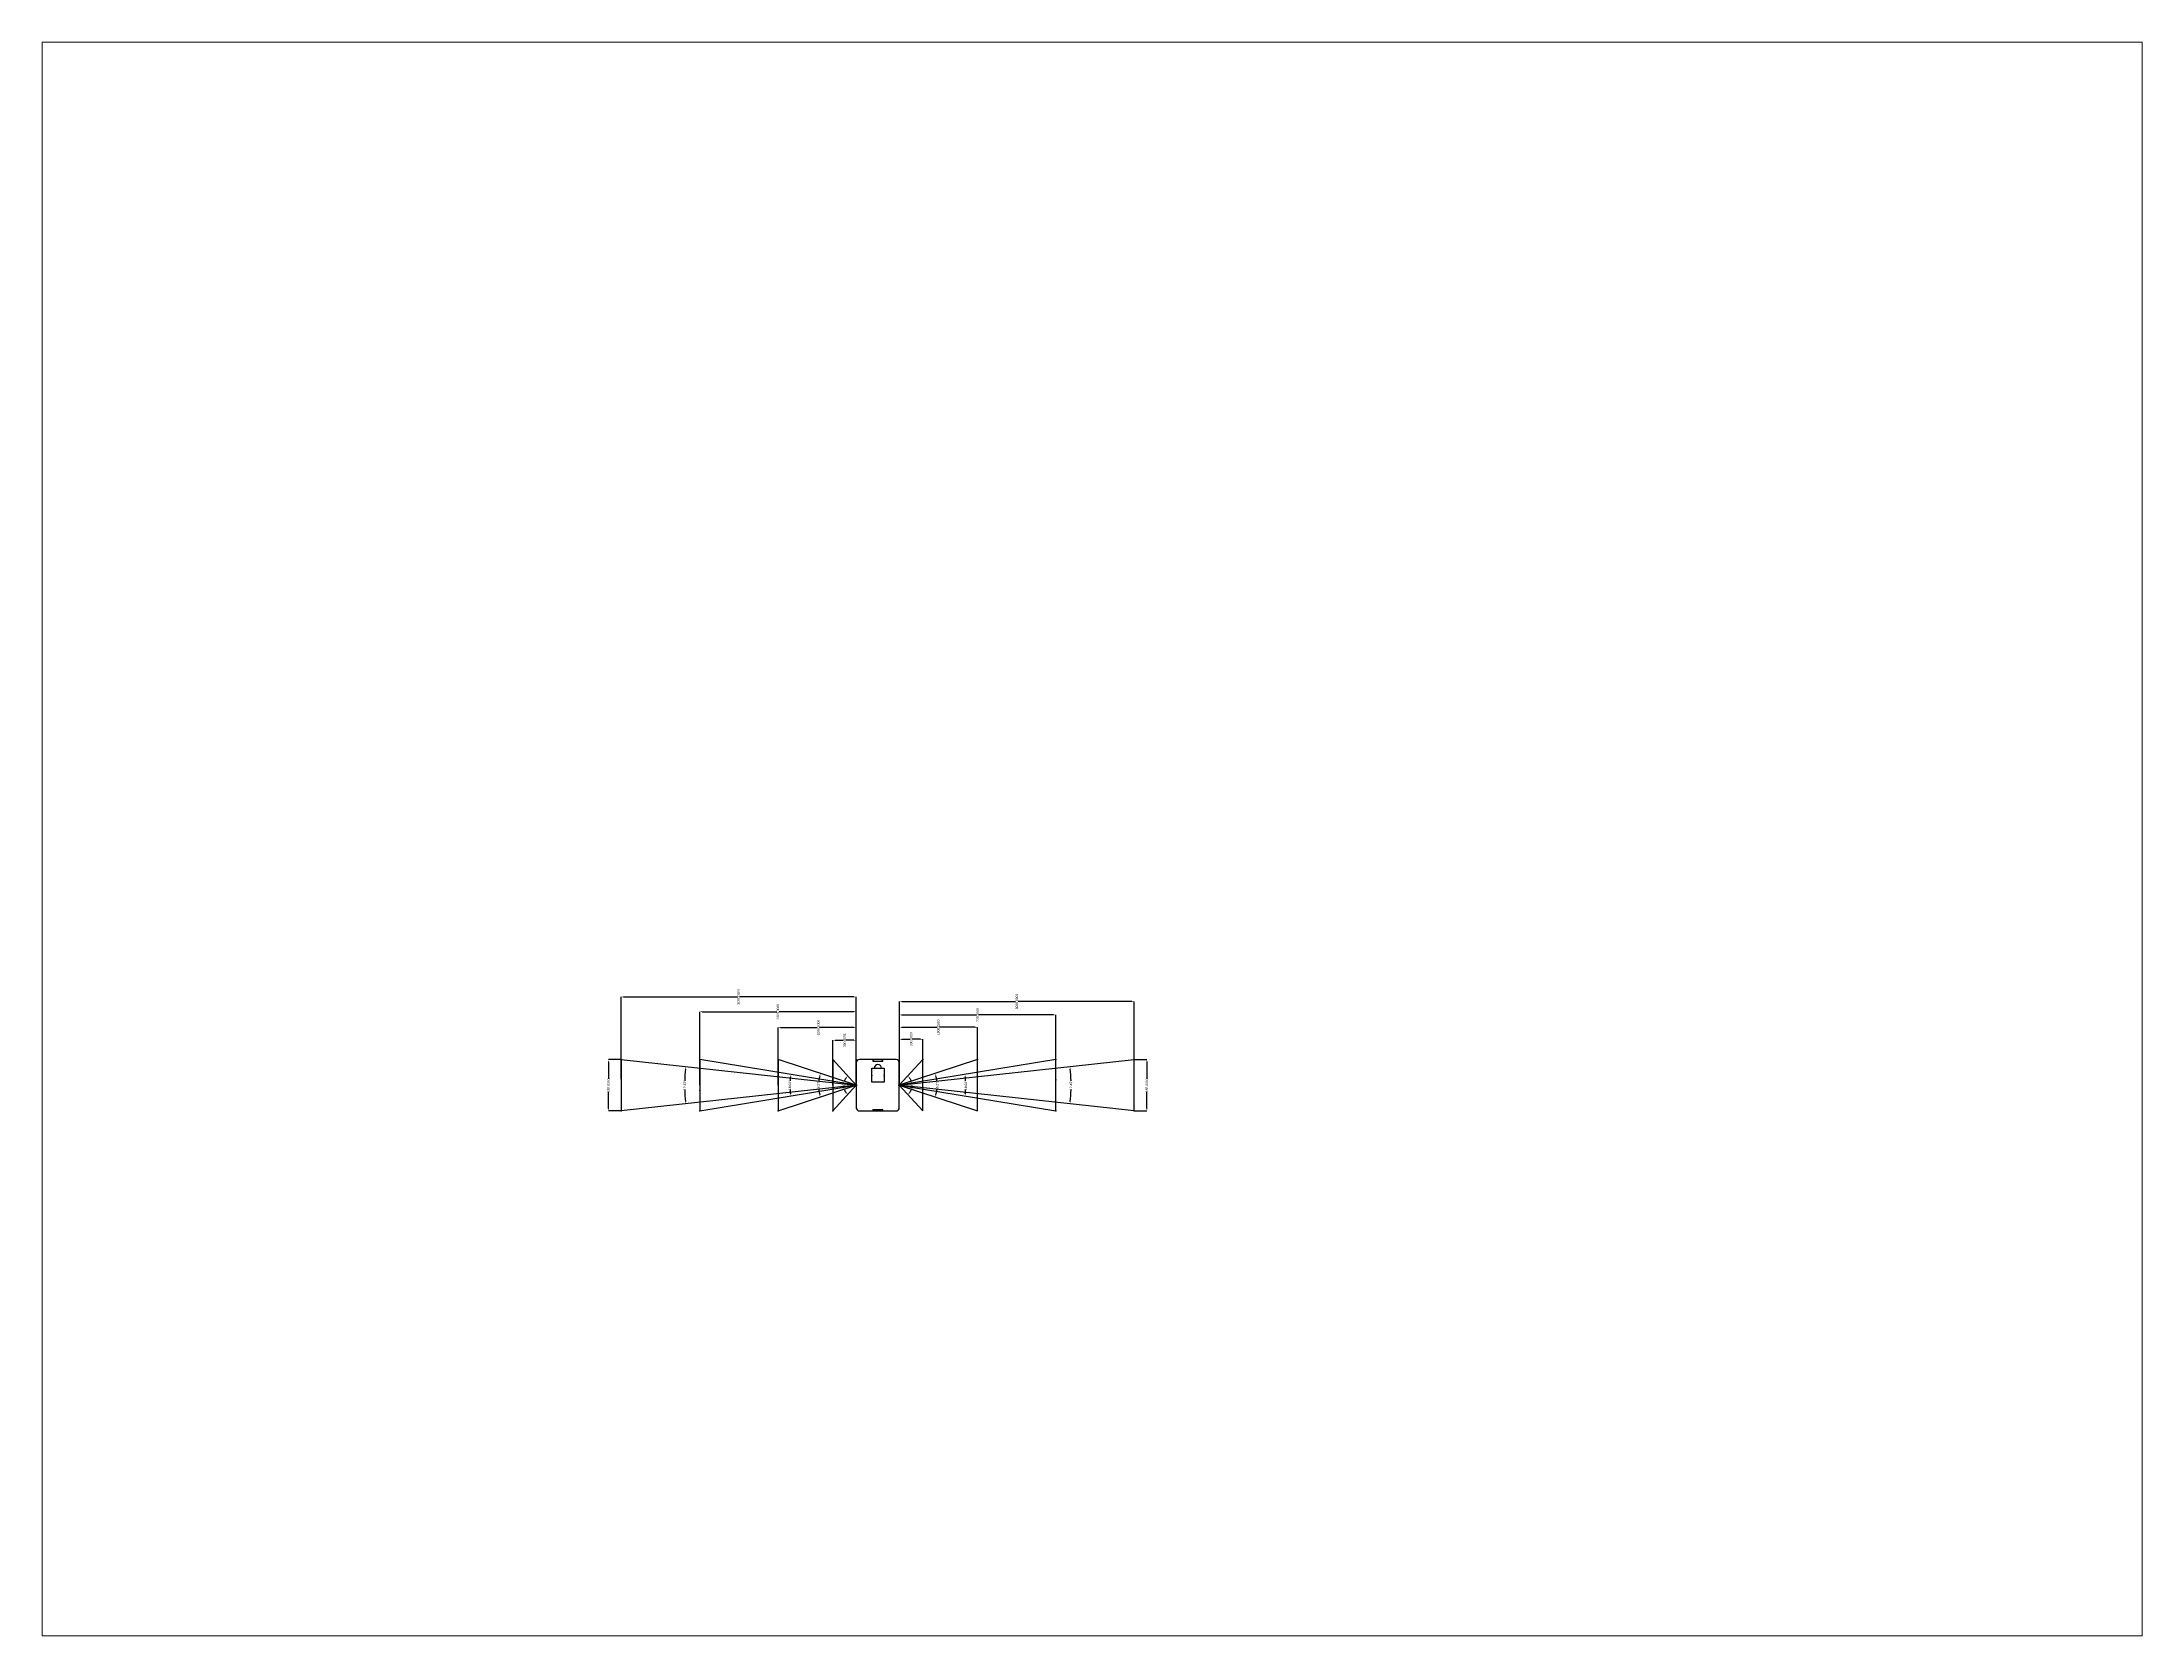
# Paper-space layout 'Layout1' of a CAD drawing. Header units: millimetres. Extents: x 26 to 231, y 20 to 176.
# The model-space entities are those that its viewports show. They can reach past a viewport. Long polylines and large blocks are cut down to what shows.
import ezdxf

# ---------------------------------------------------------------- set-up
doc = ezdxf.new("R2010")
doc.units = ezdxf.units.MM
doc.styles.get("Standard").update_dxf_attribs({"font": 'arial.ttf'})
doc.dimstyles.new('Angulo_2dec', dxfattribs={"dimtxt": 30, "dimasz": 30, "dimexe": 0.18, "dimexo": 0.0625, "dimgap": 0.09, "dimtad": 0, "dimtih": 1, "dimtoh": 1, "dimdec": 4, "dimzin": 0, "dimdsep": 46, "dimtxsty": 'Standard', "dimcen": 0.09, "dimazin": 0, "dimtfac": 1, "dimtdec": 4, "dimtofl": 0, "dimtmove": 0, "dimatfit": 3, "dimfxl": 1, "dimtolj": 1, "dimtzin": 0, "dimarcsym": 0})

# ---------------------------------------------------------------- blocks, each defined once
blk = doc.blocks.new('*D1')
at = {"color": 0, "lineweight": -2, "transparency": 16777216}
for start, end in [(91.4951, 95.4414), (84.5586, 88.5049)]:
    blk.add_arc((2853, 2089), 2194, start, end, dxfattribs=at)
at = {"color": 0, "transparency": 16777216}
for points in [[(2646, 4268), (2645, 4278), (2616, 4270)], [(3062, 4278), (3061, 4268), (3091, 4270)]]:
    blk.add_solid(points, dxfattribs=at)
at = {"layer": 'Defpoints', "color": 0, "transparency": 16777216}
for p in [(2526, 5092), (3181, 5092), (2933, 4282), (2853, 2089), (2853, 2089)]:
    blk.add_point(p, dxfattribs=at)
at = {"color": 0, "transparency": 16777216, "insert": (2853, 4283), "char_height": 30, "attachment_point": 5}
blk.add_mtext('\\A1;12.45°', dxfattribs=at)
blk = doc.blocks.new('*D2')
at = {"color": 0, "lineweight": -2, "transparency": 16777216}
for start, end in [(93.8641, 97.2748), (82.7252, 86.1359)]:
    blk.add_arc((2853, 2089), 849, start, end, dxfattribs=at)
at = {"color": 0, "transparency": 16777216}
for points in [[(2747, 2927), (2745, 2937), (2716, 2928)], [(2962, 2937), (2960, 2927), (2991, 2928)]]:
    blk.add_solid(points, dxfattribs=at)
at = {"layer": 'Defpoints', "color": 0, "transparency": 16777216}
for p in [(2526, 4090), (3181, 4090), (2899, 2937), (2853, 2089), (2853, 2089)]:
    blk.add_point(p, dxfattribs=at)
at = {"color": 0, "transparency": 16777216, "insert": (2853, 2939), "char_height": 30, "attachment_point": 5}
blk.add_mtext('\\A1;18.60°', dxfattribs=at)
blk = doc.blocks.new('*D3')
at = {"color": 0, "lineweight": -2, "transparency": 16777216}
for p, q in [((2930, 5094), (3982, 5094)), ((3982, 5064), (3982, 3608)), ((3982, 2119), (3982, 3578)), ((2930, 2089), (3982, 2089))]:
    blk.add_line(p, q, dxfattribs=at)
at = {"color": 0, "transparency": 16777216}
for points in [[(3977, 5064), (3987, 5064), (3982, 5094)], [(3977, 2119), (3987, 2119), (3982, 2089)]]:
    blk.add_solid(points, dxfattribs=at)
at = {"layer": 'Defpoints', "color": 0, "transparency": 16777216}
for p in [(2930, 5094), (2930, 2089), (3982, 2089)]:
    blk.add_point(p, dxfattribs=at)
at = {"color": 0, "transparency": 16777216, "insert": (3982, 3593), "char_height": 30, "width": 650.97, "attachment_point": 5}
blk.add_mtext('\\A1;3000.0000', dxfattribs=at)
blk = doc.blocks.new('*D4')
at = {"color": 0, "lineweight": -2, "transparency": 16777216}
for p, q in [((2854, 4090), (3793, 4090)), ((3793, 4060), (3793, 3105)), ((3793, 2119), (3793, 3074)), ((2854, 2089), (3793, 2089))]:
    blk.add_line(p, q, dxfattribs=at)
at = {"color": 0, "transparency": 16777216}
for points in [[(3788, 4060), (3798, 4060), (3793, 4090)], [(3788, 2119), (3798, 2119), (3793, 2089)]]:
    blk.add_solid(points, dxfattribs=at)
at = {"layer": 'Defpoints', "color": 0, "transparency": 16777216}
for p in [(2853, 4090), (2853, 2089), (3793, 2089)]:
    blk.add_point(p, dxfattribs=at)
at = {"color": 0, "transparency": 16777216, "insert": (3793, 3090), "char_height": 30, "attachment_point": 5}
blk.add_mtext('\\A1;2000.0000', dxfattribs=at)
blk = doc.blocks.new('*D5')
at = {"color": 0, "lineweight": -2, "transparency": 16777216}
for start, end in [(111.2701, 126.8619), (53.1381, 68.7299)]:
    blk.add_arc((2853, 2089), 162, start, end, dxfattribs=at)
at = {"color": 0, "transparency": 16777216}
for points in [[(2760, 2215), (2753, 2222), (2734, 2199)], [(2954, 2222), (2947, 2215), (2973, 2199)]]:
    blk.add_solid(points, dxfattribs=at)
at = {"layer": 'Defpoints', "color": 0, "transparency": 16777216}
for p in [(2526, 2389), (2898, 2245), (3181, 2389), (2853, 2089), (2853, 2089)]:
    blk.add_point(p, dxfattribs=at)
at = {"color": 0, "transparency": 16777216, "insert": (2853, 2251), "char_height": 30, "attachment_point": 5}
blk.add_mtext('\\A1;95.02°', dxfattribs=at)
blk = doc.blocks.new('*D6')
at = {"color": 0, "lineweight": -2, "transparency": 16777216}
for start, end in [(96.967, 104.5774), (75.4226, 83.033)]:
    blk.add_arc((2853, 2089), 483, start, end, dxfattribs=at)
at = {"color": 0, "transparency": 16777216}
for points in [[(2733, 2552), (2730, 2562), (2703, 2549)], [(2977, 2562), (2974, 2552), (3004, 2549)]]:
    blk.add_solid(points, dxfattribs=at)
at = {"layer": 'Defpoints', "color": 0, "transparency": 16777216}
for p in [(2526, 3089), (3181, 3089), (2904, 2570), (2853, 2089), (2853, 2089)]:
    blk.add_point(p, dxfattribs=at)
at = {"color": 0, "transparency": 16777216, "insert": (2853, 2573), "char_height": 30, "attachment_point": 5}
blk.add_mtext('\\A1;36.27°', dxfattribs=at)
blk = doc.blocks.new('*D7')
at = {"color": 0, "lineweight": -2, "transparency": 16777216}
for p, q in [((2854, 3089), (3590, 3089)), ((3590, 3059), (3590, 2590)), ((3590, 2119), (3590, 2559)), ((2854, 2089), (3590, 2089))]:
    blk.add_line(p, q, dxfattribs=at)
at = {"color": 0, "transparency": 16777216}
for points in [[(3585, 3059), (3595, 3059), (3590, 3089)], [(3585, 2119), (3595, 2119), (3590, 2089)]]:
    blk.add_solid(points, dxfattribs=at)
at = {"layer": 'Defpoints', "color": 0, "transparency": 16777216}
for p in [(2853, 3089), (2853, 2089), (3590, 2089)]:
    blk.add_point(p, dxfattribs=at)
at = {"color": 0, "transparency": 16777216, "insert": (3590, 2574), "char_height": 30, "attachment_point": 5}
blk.add_mtext('\\A1;1000.0000', dxfattribs=at)
blk = doc.blocks.new('*D8')
at = {"color": 0, "lineweight": -2, "transparency": 16777216}
for p, q in [((2854, 2389), (3429, 2389)), ((3429, 2359), (3429, 2255)), ((3429, 2119), (3429, 2224)), ((2854, 2089), (3429, 2089))]:
    blk.add_line(p, q, dxfattribs=at)
at = {"color": 0, "transparency": 16777216}
for points in [[(3424, 2359), (3434, 2359), (3429, 2389)], [(3424, 2119), (3434, 2119), (3429, 2089)]]:
    blk.add_solid(points, dxfattribs=at)
at = {"layer": 'Defpoints', "color": 0, "transparency": 16777216}
for p in [(2853, 2389), (2853, 2089), (3429, 2089)]:
    blk.add_point(p, dxfattribs=at)
at = {"color": 0, "transparency": 16777216, "insert": (3429, 2239), "char_height": 30, "attachment_point": 5}
blk.add_mtext('\\A1;300.0000', dxfattribs=at)
blk = doc.blocks.new('*D9')
at = {"color": 0, "lineweight": -2, "transparency": 16777216}
for p, q in [((2526, 5092), (2526, 5254)), ((2556, 5254), (2768, 5254)), ((3151, 5254), (2939, 5254)), ((3181, 5092), (3181, 5254))]:
    blk.add_line(p, q, dxfattribs=at)
at = {"color": 0, "transparency": 16777216}
for points in [[(2556, 5259), (2556, 5249), (2526, 5254)], [(3151, 5259), (3151, 5249), (3181, 5254)]]:
    blk.add_solid(points, dxfattribs=at)
at = {"layer": 'Defpoints', "color": 0, "transparency": 16777216}
for p in [(2526, 5254), (2526, 5092), (3181, 5092)]:
    blk.add_point(p, dxfattribs=at)
at = {"color": 0, "transparency": 16777216, "insert": (2853, 5254), "char_height": 30, "attachment_point": 5}
blk.add_mtext('\\A1;655.0000', dxfattribs=at)
blk = doc.blocks.new('*D10')
at = {"color": 0, "lineweight": -2, "transparency": 16777216}
for start, end in [(264.5586, 268.5049), (271.4951, 275.4414)]:
    blk.add_arc((2853, 1539), 2194, start, end, dxfattribs=at)
at = {"color": 0, "transparency": 16777216}
for points in [[(2645, -649), (2646, -639), (2616, -641)], [(3061, -639), (3062, -649), (3091, -641)]]:
    blk.add_solid(points, dxfattribs=at)
at = {"layer": 'Defpoints', "color": 0, "transparency": 16777216}
for p in [(2853, 1539), (2853, 1539), (2774, -653), (2526, -1463), (3181, -1463)]:
    blk.add_point(p, dxfattribs=at)
at = {"color": 0, "transparency": 16777216, "insert": (2853, -654), "char_height": 30, "attachment_point": 5}
blk.add_mtext('\\A1;12.45°', dxfattribs=at)
blk = doc.blocks.new('*D11')
at = {"color": 0, "lineweight": -2, "transparency": 16777216}
for start, end in [(262.7252, 266.1359), (273.8641, 277.2748)]:
    blk.add_arc((2853, 1539), 849, start, end, dxfattribs=at)
at = {"color": 0, "transparency": 16777216}
for points in [[(2745, 692), (2747, 702), (2716, 701)], [(2960, 702), (2962, 692), (2991, 701)]]:
    blk.add_solid(points, dxfattribs=at)
at = {"layer": 'Defpoints', "color": 0, "transparency": 16777216}
for p in [(2853, 1539), (2853, 1539), (2808, 691), (2526, -461), (3181, -461)]:
    blk.add_point(p, dxfattribs=at)
at = {"color": 0, "transparency": 16777216, "insert": (2853, 690), "char_height": 30, "attachment_point": 5}
blk.add_mtext('\\A1;18.60°', dxfattribs=at)
blk = doc.blocks.new('*D13')
at = {"color": 0, "lineweight": -2, "transparency": 16777216}
for start, end in [(233.1381, 248.7299), (291.2701, 306.8619)]:
    blk.add_arc((2853, 1539), 162, start, end, dxfattribs=at)
at = {"color": 0, "transparency": 16777216}
for points in [[(2753, 1406), (2760, 1414), (2734, 1430)], [(2947, 1414), (2954, 1406), (2973, 1430)]]:
    blk.add_solid(points, dxfattribs=at)
at = {"layer": 'Defpoints', "color": 0, "transparency": 16777216}
for p in [(2809, 1384), (2853, 1539), (2853, 1539), (2526, 1239), (3181, 1239)]:
    blk.add_point(p, dxfattribs=at)
at = {"color": 0, "transparency": 16777216, "insert": (2853, 1378), "char_height": 30, "attachment_point": 5}
blk.add_mtext('\\A1;95.02°', dxfattribs=at)
blk = doc.blocks.new('*D12')
at = {"color": 0, "lineweight": -2, "transparency": 16777216}
for start, end in [(255.4226, 263.033), (276.967, 284.5774)]:
    blk.add_arc((2853, 1539), 483, start, end, dxfattribs=at)
at = {"color": 0, "transparency": 16777216}
for points in [[(2730, 1067), (2733, 1076), (2703, 1080)], [(2974, 1076), (2977, 1067), (3004, 1080)]]:
    blk.add_solid(points, dxfattribs=at)
at = {"layer": 'Defpoints', "color": 0, "transparency": 16777216}
for p in [(2853, 1539), (2853, 1539), (2803, 1059), (2526, 539), (3181, 539)]:
    blk.add_point(p, dxfattribs=at)
at = {"color": 0, "transparency": 16777216, "insert": (2853, 1056), "char_height": 30, "attachment_point": 5}
blk.add_mtext('\\A1;36.27°', dxfattribs=at)
blk = doc.blocks.new('*D14')
at = {"color": 0, "lineweight": -2, "transparency": 16777216}
for p, q in [((2526, -1463), (2526, -1625)), ((3181, -1463), (3181, -1625)), ((2556, -1625), (2768, -1625)), ((3151, -1625), (2939, -1625))]:
    blk.add_line(p, q, dxfattribs=at)
at = {"color": 0, "transparency": 16777216}
for points in [[(2556, -1620), (2556, -1630), (2526, -1625)], [(3151, -1620), (3151, -1630), (3181, -1625)]]:
    blk.add_solid(points, dxfattribs=at)
at = {"layer": 'Defpoints', "color": 0, "transparency": 16777216}
for p in [(2526, -1463), (3181, -1463), (3181, -1625)]:
    blk.add_point(p, dxfattribs=at)
at = {"color": 0, "transparency": 16777216, "insert": (2853, -1625), "char_height": 30, "attachment_point": 5}
blk.add_mtext('\\A1;655.0000', dxfattribs=at)
blk = doc.blocks.new('*D15')
at = {"color": 0, "lineweight": -2, "transparency": 16777216}
for p, q in [((2854, 1539), (3441, 1539)), ((3441, 1509), (3441, 1405)), ((3441, 1269), (3441, 1374)), ((2854, 1239), (3441, 1239))]:
    blk.add_line(p, q, dxfattribs=at)
at = {"color": 0, "transparency": 16777216}
for points in [[(3436, 1509), (3446, 1509), (3441, 1539)], [(3436, 1269), (3446, 1269), (3441, 1239)]]:
    blk.add_solid(points, dxfattribs=at)
at = {"layer": 'Defpoints', "color": 0, "transparency": 16777216}
for p in [(2853, 1539), (2853, 1239), (3441, 1239)]:
    blk.add_point(p, dxfattribs=at)
at = {"color": 0, "transparency": 16777216, "insert": (3441, 1389), "char_height": 30, "attachment_point": 5}
blk.add_mtext('\\A1;300.0000', dxfattribs=at)
blk = doc.blocks.new('*D16')
at = {"color": 0, "lineweight": -2, "transparency": 16777216}
for p, q in [((2854, 1539), (3594, 1539)), ((3594, 1509), (3594, 1055)), ((3594, 569), (3594, 1024)), ((2854, 539), (3594, 539))]:
    blk.add_line(p, q, dxfattribs=at)
at = {"color": 0, "transparency": 16777216}
for points in [[(3589, 1509), (3599, 1509), (3594, 1539)], [(3589, 569), (3599, 569), (3594, 539)]]:
    blk.add_solid(points, dxfattribs=at)
at = {"layer": 'Defpoints', "color": 0, "transparency": 16777216}
for p in [(2853, 1539), (2853, 539), (3594, 539)]:
    blk.add_point(p, dxfattribs=at)
at = {"color": 0, "transparency": 16777216, "insert": (3594, 1039), "char_height": 30, "attachment_point": 5}
blk.add_mtext('\\A1;1000.0000', dxfattribs=at)
blk = doc.blocks.new('*D17')
at = {"color": 0, "lineweight": -2, "transparency": 16777216}
for p, q in [((2854, 1539), (3753, 1539)), ((3752, 1509), (3752, 555)), ((3752, -431), (3752, 524)), ((2854, -461), (3753, -461))]:
    blk.add_line(p, q, dxfattribs=at)
at = {"color": 0, "transparency": 16777216}
for points in [[(3747, 1509), (3757, 1509), (3752, 1539)], [(3747, -431), (3757, -431), (3752, -461)]]:
    blk.add_solid(points, dxfattribs=at)
at = {"layer": 'Defpoints', "color": 0, "transparency": 16777216}
for p in [(2853, 1539), (2853, -461), (3752, -461)]:
    blk.add_point(p, dxfattribs=at)
at = {"color": 0, "transparency": 16777216, "insert": (3752, 539), "char_height": 30, "attachment_point": 5}
blk.add_mtext('\\A1;2000.000', dxfattribs=at)
blk = doc.blocks.new('*D18')
at = {"color": 0, "lineweight": -2, "transparency": 16777216}
for p, q in [((2854, 1539), (3923, 1539)), ((3923, 1509), (3923, 54)), ((3923, -1433), (3923, 23)), ((2854, -1463), (3923, -1463))]:
    blk.add_line(p, q, dxfattribs=at)
at = {"color": 0, "transparency": 16777216}
for points in [[(3918, 1509), (3928, 1509), (3923, 1539)], [(3918, -1433), (3928, -1433), (3923, -1463)]]:
    blk.add_solid(points, dxfattribs=at)
at = {"layer": 'Defpoints', "color": 0, "transparency": 16777216}
for p in [(2853, 1539), (2853, -1463), (3923, -1463)]:
    blk.add_point(p, dxfattribs=at)
at = {"color": 0, "transparency": 16777216, "insert": (3923, 38), "char_height": 30, "attachment_point": 5}
blk.add_mtext('\\A1;3000.0000', dxfattribs=at)

msp = doc.modelspace()

# ---------------------------------------------------------------- linework, layer by layer
at = {"color": 30, "true_color": 0xf8991e}
for p, q in [((2853.48675, 2089.41209), (2525.98675, 5091.93223)), ((3180.98675, 5091.93223), (2525.98675, 5091.93223)), ((3180.98675, 5091.93223), (2853.48675, 2089.41209)), ((2525.98675, -1463.10805), (2853.48675, 1539.41209)), ((2853.48675, 1539.41209), (3180.98675, -1463.10805)), ((2525.98675, -1463.10805), (3180.98675, -1463.10805))]:
    msp.add_line(p, q, dxfattribs=at)
at = {"color": 9, "true_color": 0xd19cc7}
for p, q in [((2525.98675, 4089.60123), (2853.48675, 2089.41209)), ((3180.98675, 4089.60123), (2525.98675, 4089.60123)), ((2853.48675, 2089.41209), (3180.98675, 4089.60123)), ((2853.48675, 1539.41209), (2525.98675, -460.77705)), ((3180.98675, -460.77705), (2853.48675, 1539.41209)), ((2525.98675, -460.77705), (3180.98675, -460.77705))]:
    msp.add_line(p, q, dxfattribs=at)
at = {"color": 252, "true_color": 0x939598}
for p, q in [((3180.98675, 3089.41209), (2525.98675, 3089.41209)), ((2525.98675, 3089.41209), (2853.48675, 2089.41209)), ((2853.48675, 2089.41209), (3180.98675, 3089.41209)), ((2853.48675, 1539.41209), (2525.98675, 539.41209)), ((3180.98675, 539.41209), (2853.48675, 1539.41209)), ((2525.98675, 539.41209), (3180.98675, 539.41209))]:
    msp.add_line(p, q, dxfattribs=at)
at = {"color": 141, "true_color": 0xadddf7}
for p, q in [((3180.98675, 2389.41209), (2525.98675, 2389.41209)), ((2525.98675, 2389.41209), (2853.48675, 2089.41209)), ((2853.48675, 2089.41209), (3180.98675, 2389.41209)), ((2853.48675, 1539.41209), (2525.98675, 1239.41209)), ((3180.98675, 1239.41209), (2853.48675, 1539.41209)), ((2525.98675, 1239.41209), (3180.98675, 1239.41209))]:
    msp.add_line(p, q, dxfattribs=at)
at = {"color": 41, "true_color": 0xf4ee51}
msp.add_line((2525.98675, 1814.41209), (2525.98675, 1814.41209), dxfattribs=at)
at = {"color": 7}
for p, q in [((2545.98675, 1878.0517), (2545.98675, 1750.77248)), ((3160.98675, 1878.0517), (3160.98675, 1750.77248))]:
    msp.add_line(p, q, dxfattribs=at)
msp.add_line((2978.16641, 1731.57377), (2978.16641, 1731.57377))
msp.add_lwpolyline([(3180.98675, 2049.41209, 0.4142135624), (3140.98675, 2089.41209), (2565.98675, 2089.41209, 0.4142135624), (2525.98675, 2049.41209), (2525.98675, 1579.41209, 0.4142135624), (2565.98675, 1539.41209), (3140.98675, 1539.41209, 0.4142135624), (3180.98675, 1579.41209)], format="xyb", close=True)
at = {"color": 41, "true_color": 0xf4ee51}
for points in [[(2860.98675, 2089.41209), (2845.98675, 2089.41209), (2845.98675, 2081.41209), (2860.98675, 2081.41209)], [(2860.98675, 1539.41209), (2845.98675, 1539.41209), (2845.98675, 1547.41209), (2860.98675, 1547.41209)]]:
    msp.add_lwpolyline(points, close=True, dxfattribs=at)
msp.add_lwpolyline([(2892.22205, 1892.72899), (3072.95294, 1892.72899), (3072.95294, 1732.98869), (2892.22205, 1732.98869)], close=True)
for points in [[(2545.98675, 1878.0517, 0.4142135624), (2525.98675, 1858.0517), (2525.98675, 1770.77248, 0.4142135624), (2545.98675, 1750.77248)], [(3160.98675, 1750.77248, 0.4142135624), (3180.98675, 1770.77248), (3180.98675, 1858.0517, 0.4142135624), (3160.98675, 1878.0517)]]:
    msp.add_lwpolyline(points, format="xyb")
msp.add_arc((3072.95294, 1812.85884), 45.27687, 270, 90)
for p in [(2525.98675, 5091.93223), (2525.98675, 5091.93223), (3180.98675, 5091.93223), (3180.98675, 5091.93223), (2525.98675, 4089.60123), (2525.98675, 4089.60123), (2785.69616, 4089.60123), (2785.69616, 4089.60123), (3180.98675, 4089.60123), (2525.98675, 3089.41209), (2525.98675, 2389.41209), (3140.98675, 2089.41209), (3140.98675, 2089.41209), (3140.98675, 2089.41209), (3140.98675, 2089.41209), (3140.98675, 2089.41209), (3140.98675, 2089.41209), (3140.98675, 2089.41209), (3140.98675, 2089.41209), (3140.98675, 2089.41209), (3180.98675, 2089.41209), (3180.98675, 1239.41209), (3180.98675, 539.41209), (2525.98675, -460.77705), (2921.27734, -460.77705), (2921.27734, -460.77705), (3180.98675, -460.77705), (3180.98675, -460.77705), (2525.98675, -1463.10805), (2525.98675, -1463.10805), (3180.98675, -1463.10805), (3180.98675, -1463.10805)]:
    msp.add_point(p, dxfattribs=at)
for p in [(2978.16641, 1891.31407), (2978.16641, 1731.57377)]:
    msp.add_point(p)

# ---------------------------------------------------------------- dimensions: what is measured, and where the dimension line sits
at = {"color": 7}
dim = msp.add_linear_dim(base=(2525.98675, 5253.50792), p1=(3180.98675, 5091.93223), p2=(2525.98675, 5091.93223), dimstyle='Angulo_2dec', dxfattribs=at)
dim.commit()
dim.dimension.update_dxf_attribs({"geometry": '*D9', "text_midpoint": (2853.48675, 5253.50792)})
at = {"color": 30, "true_color": 0xf8991e}
for base, line1, line2, picture, middle in [((2932.91283, 4281.6243), ((2853.48675, 2089.41209), (2525.98675, 5091.93223)), ((3180.98675, 5091.93223), (2853.48675, 2089.41209)), '*D1', (2853.48675, 4283.06268)), ((2774.06067, -652.80013), ((2853.48675, 1539.41209), (3180.98675, -1463.10805)), ((2525.98675, -1463.10805), (2853.48675, 1539.41209)), '*D10', (2853.48675, -654.2385))]:
    dim = msp.add_angular_dim_2l(base=base, line1=line1, line2=line2, dimstyle='Angulo_2dec', dxfattribs=at)
    dim.commit()
    dim.dimension.update_dxf_attribs({"geometry": picture, "text_midpoint": middle})
at = {"color": 7}
for base, p1, p2, angle, text, picture, middle, dimtype in [((3981.7545, 2089.40222), (2929.52892, 5094.23851), (2929.50073, 2089.41209), 269.999462592, '3000.0000', '*D3', (3981.7686, 3592.97844), 161), ((3792.81532, 2089.41209), (2853.48675, 4089.60123), (2853.48675, 2089.41209), 90, '2000.0000', '*D4', (3792.81532, 3089.50666), 160)]:
    dim = msp.add_linear_dim(base=base, p1=p1, p2=p2, angle=angle, text=text, dimstyle='Angulo_2dec', dxfattribs=at)
    dim.commit()
    dim.dimension.update_dxf_attribs({"geometry": picture, "text_midpoint": middle, "dimtype": dimtype})
at = {"color": 9, "true_color": 0xd19cc7}
for base, line1, line2, picture, middle in [((2899.41014, 2937.47416), ((2525.98675, 4089.60123), (2853.48675, 2089.41209)), ((2853.48675, 2089.41209), (3180.98675, 4089.60123)), '*D2', (2853.48675, 2938.71665)), ((2807.56336, 691.35001), ((3180.98675, -460.77705), (2853.48675, 1539.41209)), ((2853.48675, 1539.41209), (2525.98675, -460.77705)), '*D11', (2853.48675, 690.10753))]:
    dim = msp.add_angular_dim_2l(base=base, line1=line1, line2=line2, dimstyle='Angulo_2dec', dxfattribs=at)
    dim.commit()
    dim.dimension.update_dxf_attribs({"geometry": picture, "text_midpoint": middle})
at = {"color": 252, "true_color": 0x939598}
for base, line1, line2, picture, middle in [((2904.39101, 2570.13864), ((2525.98675, 3089.41209), (2853.48675, 2089.41209)), ((2853.48675, 2089.41209), (3180.98675, 3089.41209)), '*D6', (2853.48675, 2572.82626)), ((2897.60455, 2244.94332), ((2525.98675, 2389.41209), (2853.48675, 2089.41209)), ((2853.48675, 2089.41209), (3180.98675, 2389.41209)), '*D5', (2853.48675, 2251.07948)), ((2809.36894, 1383.88086), ((3180.98675, 1239.41209), (2853.48675, 1539.41209)), ((2853.48675, 1539.41209), (2525.98675, 1239.41209)), '*D13', (2853.48675, 1377.7447)), ((2802.58248, 1058.68553), ((3180.98675, 539.41209), (2853.48675, 1539.41209)), ((2853.48675, 1539.41209), (2525.98675, 539.41209)), '*D12', (2853.48675, 1055.99791))]:
    dim = msp.add_angular_dim_2l(base=base, line1=line1, line2=line2, dimstyle='Angulo_2dec', dxfattribs=at)
    dim.commit()
    dim.dimension.update_dxf_attribs({"geometry": picture, "text_midpoint": middle})
at = {"color": 7}
dim = msp.add_linear_dim(base=(3589.61348, 2089.41209), p1=(2853.48675, 3089.41209), p2=(2853.48675, 2089.41209), angle=90, dimstyle='Angulo_2dec', dxfattribs=at)
dim.commit()
dim.dimension.update_dxf_attribs({"geometry": '*D7', "text_midpoint": (3589.61348, 2574.0949), "dimtype": 160})
for base, p1, p2, angle, picture, middle in [((3429.06032, 2089.41209), (2853.48675, 2389.41209), (2853.48675, 2089.41209), 90, '*D8', (3429.06032, 2239.41209)), ((3440.75999, 1239.41209), (2853.48675, 1539.41209), (2853.48675, 1239.41209), 90, '*D15', (3440.75999, 1389.41209)), ((3594.029, 539.41209), (2853.48675, 1539.41209), (2853.48675, 539.41209), 90, '*D16', (3594.029, 1039.41209)), ((3180.98675, -1624.68375), (2525.98675, -1463.10805), (3180.98675, -1463.10805), 180, '*D14', (2853.48675, -1624.68375))]:
    dim = msp.add_linear_dim(base=base, p1=p1, p2=p2, angle=angle, dimstyle='Angulo_2dec', dxfattribs=at)
    dim.commit()
    dim.dimension.update_dxf_attribs({"geometry": picture, "text_midpoint": middle})
for base, p2, text, picture, middle in [((3752.34454, -460.77705), (2853.48675, -460.77705), '2000.000', '*D17', (3752.34454, 539.31752)), ((3923.07074, -1463.10805), (2853.48675, -1463.10805), '3000.0000', '*D18', (3923.07074, 38.15202))]:
    dim = msp.add_linear_dim(base=base, p1=(2853.48675, 1539.41209), p2=p2, angle=90, text=text, dimstyle='Angulo_2dec', dxfattribs=at)
    dim.commit()
    dim.dimension.update_dxf_attribs({"geometry": picture, "text_midpoint": middle})

psp = doc.layouts.get("Layout1")

# ---------------------------------------------------------------- viewports
at = {"layer": '0', "color": 41, "true_color": 0xf4ee51, "view_target_point": (2853.48682, 1814.41211), "view_twist_angle": 90}
psp.add_viewport(center=(128.5, 97.5), size=(205.6, 156), view_center_point=(2736.96745, 3145.80362), view_height=20360.424535, dxfattribs=at)

doc.saveas('drawing.dxf')
